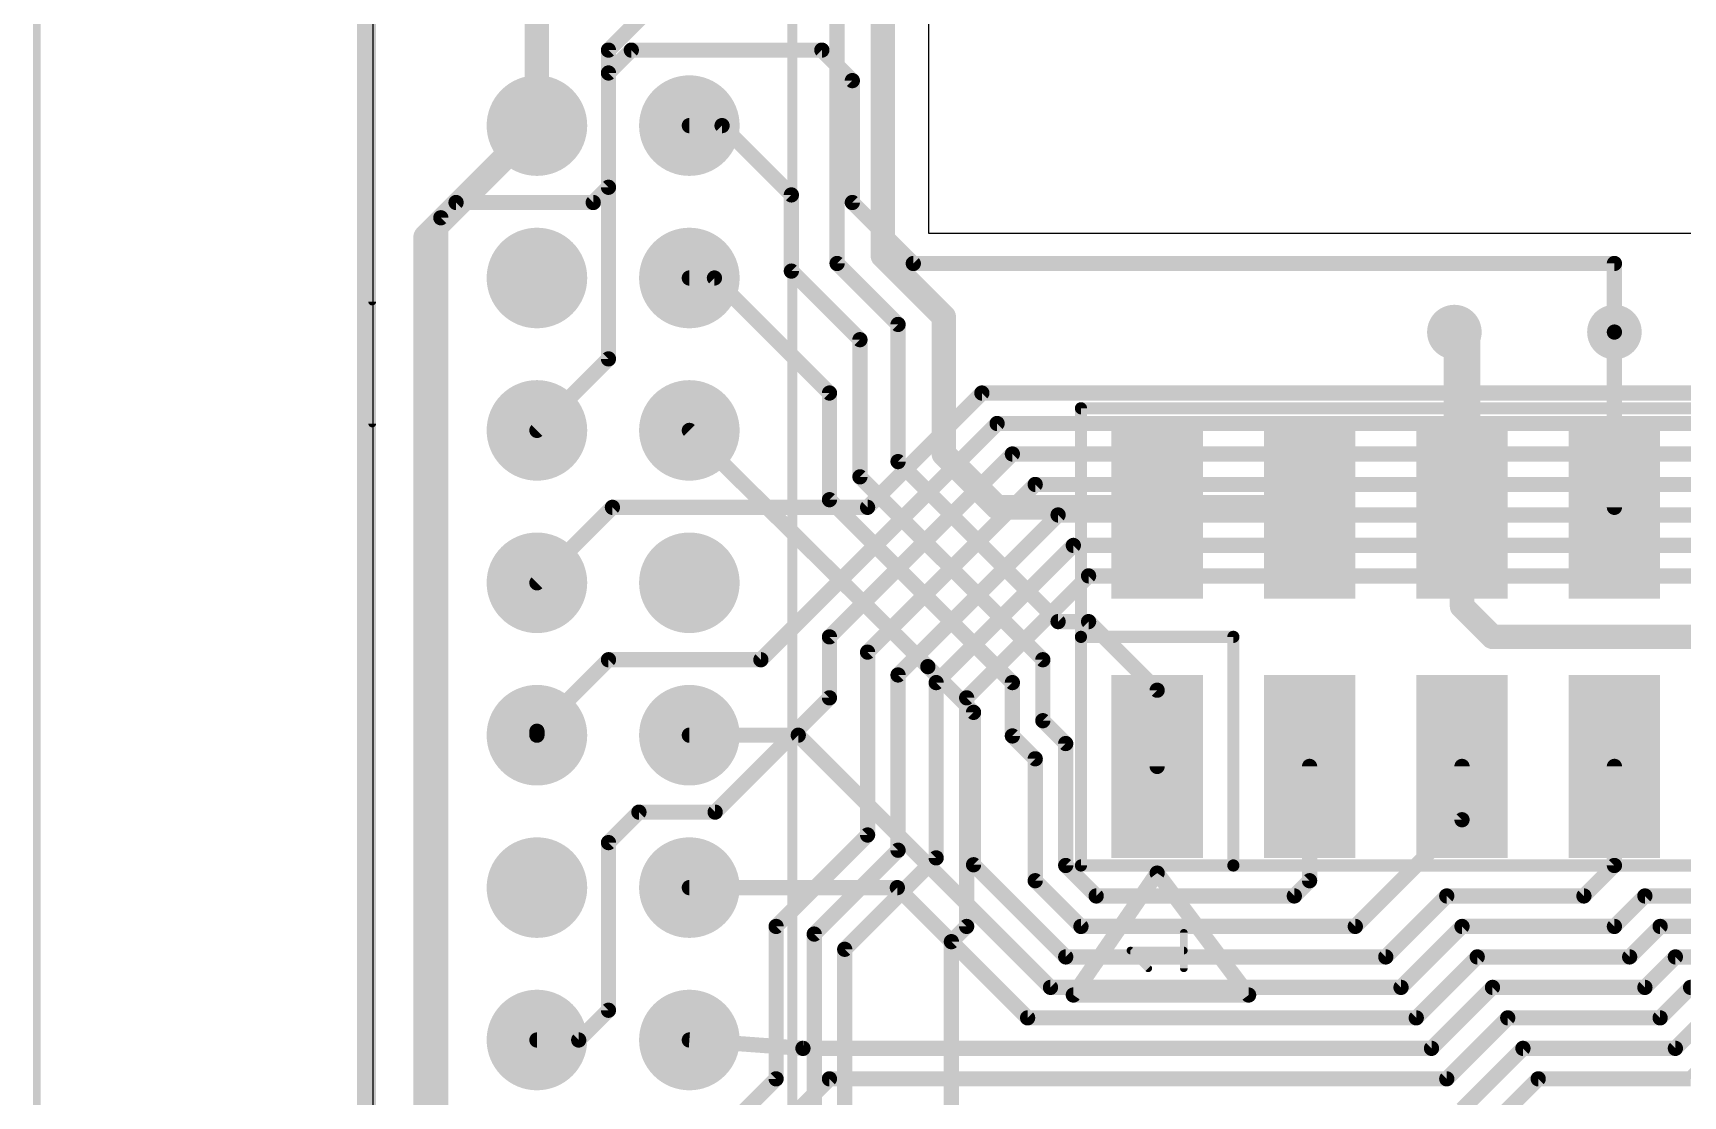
# Model space of a CAD drawing. Extents: x -7.9 to 68.7, y -16.1 to 75.4.
# Drawn here: x -5.65 to 21.84, y 37.94 to 55.66 of the extents above; entities that cross this region are included whole.
import ezdxf

# ---------------------------------------------------------------- set-up
doc = ezdxf.new("R2010")
doc.units = 0
for name, color, linetype in [('1', 12, 'CONTINUOUS'), ('16', 132, 'CONTINUOUS'), ('17', 110, 'CONTINUOUS'), ('18', 110, 'CONTINUOUS'), ('20', 53, 'CONTINUOUS'), ('21', 40, 'CONTINUOUS'), ('22', 6, 'CONTINUOUS'), ('47', 253, 'CONTINUOUS')]:
    doc.layers.add(name, color=color, linetype=linetype)

# ---------------------------------------------------------------- blocks, each defined once
blk = doc.blocks.new('RECT')
blk.add_solid([(-0.5, -0.5), (0.5, -0.5), (-0.5, 0.5), (0.5, 0.5)])
blk = doc.blocks.new('ROUNDP')
at = {"const_width": 0.5}
blk.add_lwpolyline([(0, -0.25, 1), (0, 0.25, 1), (0, -0.25)], format="xyb", dxfattribs=at)
blk = doc.blocks.new('ROUNDV')
at = {"const_width": 0.5}
blk.add_lwpolyline([(0, -0.25, 1), (0, 0.25, 1), (0, -0.25)], format="xyb", dxfattribs=at)

msp = doc.modelspace()

# ---------------------------------------------------------------- linework, layer by layer
at = {"layer": '1'}
for points, const_width in [([(2.745, 56.654), (2.745, 54.114)], 0.4064), ([(3.937, 55.372), (5.219, 56.654)], 0.254), ([(7.747, 56.261), (7.747, 51.816)], 0.254), ([(8.509, 56.388), (8.509, 51.943)], 0.4064), ([(3.937, 53.086), (3.937, 55.372)], 0.254), ([(5.83, 54.114), (5.285, 54.114)], 0.254), ([(6.985, 52.959), (5.83, 54.114)], 0.254), ([(3.683, 52.832), (3.937, 53.086)], 0.254), ([(6.985, 51.689), (6.985, 52.959)], 0.254), ([(1.143, 52.578), (1.397, 52.832)], 0.254), ([(1.397, 52.832), (3.683, 52.832)], 0.254), ([(1.143, 35.814), (1.143, 52.578)], 0.254), ([(8.509, 51.943), (9.525, 50.927)], 0.4064), ([(5.703, 51.574), (5.285, 51.574)], 0.254), ([(7.62, 49.657), (5.703, 51.574)], 0.254), ([(8.128, 50.546), (6.985, 51.689)], 0.254), ([(7.747, 51.816), (8.763, 50.8)], 0.254), ([(8.763, 50.8), (8.763, 48.514)], 0.254), ([(9.525, 50.927), (9.525, 48.641)], 0.4064), ([(18.161, 50.546), (18.034, 50.673)], 0.6096), ([(8.128, 48.26), (8.128, 50.546)], 0.254), ([(18.161, 47.752), (18.161, 50.546)], 0.6096), ([(20.701, 50.673), (20.701, 47.752)], 0.254), ([(7.62, 47.879), (7.62, 49.657)], 0.254), ([(9.259, 45.097), (5.285, 49.034)], 0.254), ([(9.525, 48.641), (10.414, 47.752)], 0.4064), ([(8.763, 48.514), (11.43, 45.847)], 0.254), ([(11.176, 45.212), (8.128, 48.26)], 0.254), ([(10.668, 44.831), (7.62, 47.879)], 0.254), ([(10.414, 47.752), (13.081, 47.752)], 0.4064), ([(15.621, 47.752), (13.081, 47.752)], 0.4064), ([(18.161, 47.752), (18.161, 46.101)], 0.4064), ([(18.161, 46.101), (18.669, 45.593)], 0.4064), ([(11.43, 45.847), (11.938, 45.847)], 0.254), ([(11.938, 45.847), (13.081, 44.704)], 0.254), ([(18.669, 45.593), (22.733, 45.593)], 0.4064), ([(10.021, 44.335), (9.259, 45.097)], 0.254), ([(11.176, 44.196), (11.176, 45.212)], 0.254), ([(10.668, 43.942), (10.668, 44.831)], 0.254), ([(13.081, 44.704), (13.081, 43.434)], 0.254), ([(10.021, 41.795), (10.021, 44.335)], 0.254), ([(11.557, 43.815), (11.176, 44.196)], 0.254), ([(7.1, 43.954), (5.285, 43.954)], 0.254), ([(11.303, 39.751), (7.1, 43.954)], 0.254), ([(11.049, 43.561), (10.668, 43.942)], 0.254), ([(11.557, 43.815), (11.557, 41.783)], 0.254), ([(11.049, 43.561), (11.049, 41.529)], 0.254), ([(12.954, 43.434), (13.081, 43.434)], 0.4064), ([(15.621, 41.529), (15.621, 43.434)], 0.254), ([(18.161, 42.545), (18.161, 43.434)], 0.254), ([(20.701, 41.783), (20.701, 43.434)], 0.254), ([(16.383, 40.767), (18.161, 42.545)], 0.254), ([(10.021, 41.795), (11.557, 40.259)], 0.254), ([(11.557, 41.783), (12.065, 41.275)], 0.254), ([(20.193, 41.275), (20.701, 41.783)], 0.254), ([(8.751, 41.414), (5.285, 41.414)], 0.254), ([(10.922, 39.243), (8.751, 41.414)], 0.254), ([(11.049, 41.529), (11.811, 40.767)], 0.254), ([(15.367, 41.275), (15.621, 41.529)], 0.254), ([(12.065, 41.275), (15.367, 41.275)], 0.254), ([(16.891, 40.259), (17.907, 41.275)], 0.254), ([(17.907, 41.275), (20.193, 41.275)], 0.254), ([(20.701, 40.767), (21.209, 41.275)], 0.254), ([(21.209, 41.275), (25.273, 41.275)], 0.254), ([(11.811, 40.767), (16.383, 40.767)], 0.254), ([(17.145, 39.751), (18.161, 40.767)], 0.254), ([(18.161, 40.767), (20.701, 40.767)], 0.254), ([(20.955, 40.259), (21.463, 40.767)], 0.254), ([(21.463, 40.767), (25.527, 40.767)], 0.254), ([(11.557, 40.259), (16.891, 40.259)], 0.254), ([(17.399, 39.243), (18.415, 40.259)], 0.254), ([(18.415, 40.259), (20.955, 40.259)], 0.254), ([(21.209, 39.751), (21.717, 40.259)], 0.254), ([(21.717, 40.259), (25.781, 40.259)], 0.254), ([(17.145, 39.751), (11.303, 39.751)], 0.254), ([(17.653, 38.735), (18.669, 39.751)], 0.254), ([(18.669, 39.751), (21.209, 39.751)], 0.254), ([(21.463, 39.243), (21.971, 39.751)], 0.254), ([(21.971, 39.751), (26.162, 39.751)], 0.254), ([(17.399, 39.243), (10.922, 39.243)], 0.254), ([(17.907, 38.227), (18.923, 39.243)], 0.254), ([(18.923, 39.243), (21.463, 39.243)], 0.254), ([(21.717, 38.735), (22.225, 39.243)], 0.254), ([(7.178, 38.735), (5.285, 38.874)], 0.254), ([(7.178, 38.735), (17.653, 38.735)], 0.254), ([(18.161, 37.719), (19.177, 38.735)], 0.254), ([(19.177, 38.735), (21.717, 38.735)], 0.254), ([(21.971, 38.227), (22.479, 38.735)], 0.254), ([(7.62, 38.227), (6.604, 37.211)], 0.254), ([(7.62, 38.227), (17.907, 38.227)], 0.254), ([(18.415, 37.211), (19.431, 38.227)], 0.254), ([(19.431, 38.227), (21.971, 38.227)], 0.254)]:
    msp.add_lwpolyline(points, dxfattribs=dict(at, const_width=const_width))
for points, const_width in [([(4.0005, 55.372, 1), (3.8735, 55.372)], 0.127), ([(3.8921, 55.4169, 1), (3.9819, 55.3271)], 0.127), ([(2.6434, 54.114, 1), (2.8466, 54.114)], 0.2032), ([(5.285, 54.1775, 1), (5.285, 54.0505)], 0.127), ([(5.8749, 54.1589, 1), (5.7851, 54.0691)], 0.127), ([(5.83, 54.0505, 1), (5.83, 54.1775)], 0.127), ([(3.8735, 53.086, 1), (4.0005, 53.086)], 0.127), ([(3.9819, 53.0411, 1), (3.8921, 53.1309)], 0.127), ([(7.0485, 52.959, 1), (6.9215, 52.959)], 0.127), ([(1.397, 52.8955, 1), (1.397, 52.7685)], 0.127), ([(1.4419, 52.7871, 1), (1.3521, 52.8769)], 0.127), ([(3.6381, 52.8769, 1), (3.7279, 52.7871)], 0.127), ([(3.683, 52.7685, 1), (3.683, 52.8955)], 0.127), ([(6.9401, 52.9141, 1), (7.0299, 53.0039)], 0.127), ([(1.2065, 52.578, 1), (1.0795, 52.578)], 0.127), ([(1.0981, 52.6229, 1), (1.1879, 52.5331)], 0.127), ([(8.4074, 51.943, 1), (8.6106, 51.943)], 0.2032), ([(8.5808, 52.0148, 1), (8.4372, 51.8712)], 0.2032), ([(5.285, 51.6375, 1), (5.285, 51.5105)], 0.127), ([(5.7479, 51.6189, 1), (5.6581, 51.5291)], 0.127), ([(5.703, 51.5105, 1), (5.703, 51.6375)], 0.127), ([(7.0299, 51.7339, 1), (6.9401, 51.6441)], 0.127), ([(6.9215, 51.689, 1), (7.0485, 51.689)], 0.127), ([(7.7919, 51.8609, 1), (7.7021, 51.7711)], 0.127), ([(7.6835, 51.816, 1), (7.8105, 51.816)], 0.127), ([(8.8265, 50.8, 1), (8.6995, 50.8)], 0.127), ([(8.7181, 50.7551, 1), (8.8079, 50.8449)], 0.127), ([(9.6266, 50.927, 1), (9.4234, 50.927)], 0.2032), ([(9.4532, 50.8552, 1), (9.5968, 50.9988)], 0.2032), ([(18.1418, 50.7808, 1), (17.9262, 50.5652)], 0.3048), ([(8.1915, 50.546, 1), (8.0645, 50.546)], 0.127), ([(8.0831, 50.5011, 1), (8.1729, 50.5909)], 0.127), ([(18.3134, 50.546, 1), (18.0086, 50.546)], 0.3048), ([(18.0532, 50.4382, 1), (18.2688, 50.6538)], 0.3048), ([(20.7645, 50.673, 1), (20.6375, 50.673)], 0.127), ([(7.6835, 49.657, 1), (7.5565, 49.657)], 0.127), ([(7.5751, 49.6121, 1), (7.6649, 49.7019)], 0.127), ([(5.3297, 49.0791, 1), (5.2403, 48.9889)], 0.127), ([(9.4234, 48.641, 1), (9.6266, 48.641)], 0.2032), ([(9.5968, 48.7128, 1), (9.4532, 48.5692)], 0.2032), ([(8.8079, 48.5589, 1), (8.7181, 48.4691)], 0.127), ([(8.6995, 48.514, 1), (8.8265, 48.514)], 0.127), ([(8.1729, 48.3049, 1), (8.0831, 48.2151)], 0.127), ([(8.0645, 48.26, 1), (8.1915, 48.26)], 0.127), ([(7.6649, 47.9239, 1), (7.5751, 47.8341)], 0.127), ([(7.5565, 47.879, 1), (7.6835, 47.879)], 0.127), ([(10.414, 47.8536, 1), (10.414, 47.6504)], 0.2032), ([(10.3422, 47.6802, 1), (10.4858, 47.8238)], 0.2032), ([(13.081, 47.8536, 1), (13.081, 47.6504)], 0.2032), ([(13.081, 47.6504, 1), (13.081, 47.8536)], 0.2032), ([(15.621, 47.6504, 1), (15.621, 47.8536)], 0.2032), ([(18.0086, 47.752, 1), (18.3134, 47.752)], 0.3048), ([(18.2626, 47.752, 1), (18.0594, 47.752)], 0.2032), ([(20.6375, 47.752, 1), (20.7645, 47.752)], 0.127), ([(18.0594, 46.101, 1), (18.2626, 46.101)], 0.2032), ([(18.2328, 46.1728, 1), (18.0892, 46.0292)], 0.2032), ([(11.43, 45.9105, 1), (11.43, 45.7835)], 0.127), ([(11.3851, 45.8021, 1), (11.4749, 45.8919)], 0.127), ([(11.9829, 45.8919, 1), (11.8931, 45.8021)], 0.127), ([(11.938, 45.7835, 1), (11.938, 45.9105)], 0.127), ([(18.669, 45.6946, 1), (18.669, 45.4914)], 0.2032), ([(18.5972, 45.5212, 1), (18.7408, 45.6648)], 0.2032), ([(9.3039, 45.1419, 1), (9.2141, 45.0521)], 0.127), ([(9.2143, 45.0519, 1), (9.3037, 45.1421)], 0.127), ([(11.2395, 45.212, 1), (11.1125, 45.212)], 0.127), ([(11.1311, 45.1671, 1), (11.2209, 45.2569)], 0.127), ([(10.7315, 44.831, 1), (10.6045, 44.831)], 0.127), ([(10.6231, 44.7861, 1), (10.7129, 44.8759)], 0.127), ([(13.1445, 44.704, 1), (13.0175, 44.704)], 0.127), ([(13.0361, 44.6591, 1), (13.1259, 44.7489)], 0.127), ([(10.0845, 44.335, 1), (9.9575, 44.335)], 0.127), ([(9.9761, 44.2901, 1), (10.0659, 44.3799)], 0.127), ([(11.2209, 44.2409, 1), (11.1311, 44.1511)], 0.127), ([(5.285, 44.0175, 1), (5.285, 43.8905)], 0.127), ([(7.1449, 43.9989, 1), (7.0551, 43.9091)], 0.127), ([(7.1, 43.8905, 1), (7.1, 44.0175)], 0.127), ([(10.7129, 43.9869, 1), (10.6231, 43.8971)], 0.127), ([(10.6045, 43.942, 1), (10.7315, 43.942)], 0.127), ([(11.1125, 44.196, 1), (11.2395, 44.196)], 0.127), ([(11.6205, 43.815, 1), (11.4935, 43.815)], 0.127), ([(11.5121, 43.7701, 1), (11.6019, 43.8599)], 0.127), ([(11.1125, 43.561, 1), (10.9855, 43.561)], 0.127), ([(11.0041, 43.5161, 1), (11.0939, 43.6059)], 0.127), ([(12.954, 43.5356, 1), (12.954, 43.3324)], 0.2032), ([(13.0175, 43.434, 1), (13.1445, 43.434)], 0.127), ([(13.081, 43.3324, 1), (13.081, 43.5356)], 0.2032), ([(15.6845, 43.434, 1), (15.5575, 43.434)], 0.127), ([(18.2245, 43.434, 1), (18.0975, 43.434)], 0.127), ([(20.7645, 43.434, 1), (20.6375, 43.434)], 0.127), ([(18.2059, 42.5001, 1), (18.1161, 42.5899)], 0.127), ([(18.0975, 42.545, 1), (18.2245, 42.545)], 0.127), ([(10.0659, 41.8399, 1), (9.9761, 41.7501)], 0.127), ([(9.9575, 41.795, 1), (10.0845, 41.795)], 0.127), ([(11.6019, 41.8279, 1), (11.5121, 41.7381)], 0.127), ([(11.4935, 41.783, 1), (11.6205, 41.783)], 0.127), ([(20.6375, 41.783, 1), (20.7645, 41.783)], 0.127), ([(20.7459, 41.7381, 1), (20.6561, 41.8279)], 0.127), ([(5.285, 41.4775, 1), (5.285, 41.3505)], 0.127), ([(8.7959, 41.4589, 1), (8.7061, 41.3691)], 0.127), ([(8.751, 41.3505, 1), (8.751, 41.4775)], 0.127), ([(11.0939, 41.5739, 1), (11.0041, 41.4841)], 0.127), ([(10.9855, 41.529, 1), (11.1125, 41.529)], 0.127), ([(15.5575, 41.529, 1), (15.6845, 41.529)], 0.127), ([(15.6659, 41.4841, 1), (15.5761, 41.5739)], 0.127), ([(12.065, 41.3385, 1), (12.065, 41.2115)], 0.127), ([(12.0201, 41.2301, 1), (12.1099, 41.3199)], 0.127), ([(15.3221, 41.3199, 1), (15.4119, 41.2301)], 0.127), ([(15.367, 41.2115, 1), (15.367, 41.3385)], 0.127), ([(17.907, 41.3385, 1), (17.907, 41.2115)], 0.127), ([(17.9519, 41.2301, 1), (17.8621, 41.3199)], 0.127), ([(20.1481, 41.3199, 1), (20.2379, 41.2301)], 0.127), ([(20.193, 41.2115, 1), (20.193, 41.3385)], 0.127), ([(21.209, 41.3385, 1), (21.209, 41.2115)], 0.127), ([(21.2539, 41.2301, 1), (21.1641, 41.3199)], 0.127), ([(11.811, 40.8305, 1), (11.811, 40.7035)], 0.127), ([(11.7661, 40.7221, 1), (11.8559, 40.8119)], 0.127), ([(16.3381, 40.8119, 1), (16.4279, 40.7221)], 0.127), ([(16.383, 40.7035, 1), (16.383, 40.8305)], 0.127), ([(18.161, 40.8305, 1), (18.161, 40.7035)], 0.127), ([(18.2059, 40.7221, 1), (18.1161, 40.8119)], 0.127), ([(20.6561, 40.8119, 1), (20.7459, 40.7221)], 0.127), ([(20.701, 40.7035, 1), (20.701, 40.8305)], 0.127), ([(21.463, 40.8305, 1), (21.463, 40.7035)], 0.127), ([(21.5079, 40.7221, 1), (21.4181, 40.8119)], 0.127), ([(11.557, 40.3225, 1), (11.557, 40.1955)], 0.127), ([(11.5121, 40.2141, 1), (11.6019, 40.3039)], 0.127), ([(16.8461, 40.3039, 1), (16.9359, 40.2141)], 0.127), ([(16.891, 40.1955, 1), (16.891, 40.3225)], 0.127), ([(18.415, 40.3225, 1), (18.415, 40.1955)], 0.127), ([(18.4599, 40.2141, 1), (18.3701, 40.3039)], 0.127), ([(20.9101, 40.3039, 1), (20.9999, 40.2141)], 0.127), ([(20.955, 40.1955, 1), (20.955, 40.3225)], 0.127), ([(21.717, 40.3225, 1), (21.717, 40.1955)], 0.127), ([(21.7619, 40.2141, 1), (21.6721, 40.3039)], 0.127), ([(11.303, 39.8145, 1), (11.303, 39.6875)], 0.127), ([(17.145, 39.6875, 1), (17.145, 39.8145)], 0.127), ([(18.669, 39.8145, 1), (18.669, 39.6875)], 0.127), ([(18.7139, 39.7061, 1), (18.6241, 39.7959)], 0.127), ([(21.209, 39.6875, 1), (21.209, 39.8145)], 0.127), ([(21.971, 39.8145, 1), (21.971, 39.6875)], 0.127), ([(11.2581, 39.7061, 1), (11.3479, 39.7959)], 0.127), ([(17.1001, 39.7959, 1), (17.1899, 39.7061)], 0.127), ([(21.1641, 39.7959, 1), (21.2539, 39.7061)], 0.127), ([(10.922, 39.3065, 1), (10.922, 39.1795)], 0.127), ([(10.8771, 39.1981, 1), (10.9669, 39.2879)], 0.127), ([(17.3541, 39.2879, 1), (17.4439, 39.1981)], 0.127), ([(17.399, 39.1795, 1), (17.399, 39.3065)], 0.127), ([(18.923, 39.3065, 1), (18.923, 39.1795)], 0.127), ([(18.9679, 39.1981, 1), (18.8781, 39.2879)], 0.127), ([(21.4181, 39.2879, 1), (21.5079, 39.1981)], 0.127), ([(21.463, 39.1795, 1), (21.463, 39.3065)], 0.127), ([(5.2897, 38.9373, 1), (5.2803, 38.8107)], 0.127), ([(7.178, 38.7985, 1), (7.178, 38.6715)], 0.127), ([(7.1733, 38.6717, 1), (7.1827, 38.7983)], 0.127), ([(17.6081, 38.7799, 1), (17.6979, 38.6901)], 0.127), ([(17.653, 38.6715, 1), (17.653, 38.7985)], 0.127), ([(19.177, 38.7985, 1), (19.177, 38.6715)], 0.127), ([(19.2219, 38.6901, 1), (19.1321, 38.7799)], 0.127), ([(21.6721, 38.7799, 1), (21.7619, 38.6901)], 0.127), ([(21.717, 38.6715, 1), (21.717, 38.7985)], 0.127), ([(7.62, 38.2905, 1), (7.62, 38.1635)], 0.127), ([(7.6649, 38.1821, 1), (7.5751, 38.2719)], 0.127), ([(17.8621, 38.2719, 1), (17.9519, 38.1821)], 0.127), ([(17.907, 38.1635, 1), (17.907, 38.2905)], 0.127), ([(19.431, 38.2905, 1), (19.431, 38.1635)], 0.127), ([(19.4759, 38.1821, 1), (19.3861, 38.2719)], 0.127)]:
    msp.add_lwpolyline(points, format="xyb", dxfattribs=dict(at, const_width=const_width))
at = {"layer": '16'}
for points, const_width in [([(-0.127, 66.04), (-0.127, 0)], 0.254), ([(4.318, 55.372), (3.937, 54.991)], 0.254), ([(7.493, 55.372), (4.318, 55.372)], 0.254), ([(7.493, 55.372), (8.001, 54.864)], 0.254), ([(3.937, 54.991), (3.937, 50.226)], 0.254), ([(8.001, 54.864), (8.001, 52.832)], 0.254), ([(2.745, 54.114), (0.889, 52.258)], 0.4064), ([(8.001, 52.832), (9.017, 51.816)], 0.254), ([(0.889, 52.258), (0.889, 24.892)], 0.4064), ([(9.017, 51.816), (20.701, 51.816)], 0.254), ([(20.701, 51.816), (20.701, 50.673)], 0.254), ([(2.745, 49.034), (3.937, 50.226)], 0.254), ([(8.255, 47.752), (10.16, 49.657)], 0.254), ([(10.16, 49.657), (22.225, 49.657)], 0.254), ([(6.477, 45.212), (10.414, 49.149)], 0.254), ([(10.414, 49.149), (24.003, 49.149)], 0.254), ([(7.62, 45.593), (10.668, 48.641)], 0.254), ([(10.668, 48.641), (28.829, 48.641)], 0.254), ([(8.255, 45.339), (11.049, 48.133)], 0.254), ([(11.049, 48.133), (30.861, 48.133)], 0.254), ([(2.745, 46.494), (4.003, 47.752)], 0.254), ([(4.003, 47.752), (8.255, 47.752)], 0.254), ([(8.763, 44.958), (11.43, 47.625)], 0.254), ([(11.43, 47.625), (35.687, 47.625)], 0.254), ([(9.398, 44.831), (11.684, 47.117)], 0.254), ([(11.684, 47.117), (37.719, 47.117)], 0.254), ([(9.906, 44.577), (11.938, 46.609)], 0.254), ([(11.938, 46.609), (42.037, 46.609)], 0.254), ([(7.62, 44.577), (7.62, 45.593)], 0.254), ([(8.255, 42.291), (8.255, 45.339)], 0.254), ([(2.745, 44.02), (3.937, 45.212)], 0.254), ([(3.937, 45.212), (6.477, 45.212)], 0.254), ([(8.763, 42.037), (8.763, 44.958)], 0.254), ([(9.398, 44.831), (9.398, 41.91)], 0.254), ([(5.715, 42.672), (7.62, 44.577)], 0.254), ([(9.906, 44.577), (9.906, 40.767)], 0.254), ([(2.745, 43.954), (2.745, 44.02)], 0.254), ([(3.937, 42.164), (4.445, 42.672)], 0.254), ([(4.445, 42.672), (5.715, 42.672)], 0.254), ([(6.731, 40.767), (8.255, 42.291)], 0.254), ([(3.937, 39.37), (3.937, 42.164)], 0.254), ([(8.763, 42.037), (7.366, 40.64)], 0.254), ([(9.398, 41.91), (7.874, 40.386)], 0.254), ([(6.731, 38.227), (6.731, 40.767)], 0.254), ([(7.366, 40.64), (7.366, 37.719)], 0.254), ([(9.906, 40.767), (9.652, 40.513)], 0.254), ([(7.874, 40.386), (7.874, 34.671)], 0.254), ([(9.652, 40.513), (9.652, 31.496)], 0.254), ([(3.441, 38.874), (3.937, 39.37)], 0.254), ([(2.745, 38.874), (3.441, 38.874)], 0.254), ([(6.096, 37.592), (6.731, 38.227)], 0.254)]:
    msp.add_lwpolyline(points, dxfattribs=dict(at, const_width=const_width))
for points, const_width in [([(4.318, 55.4355, 1), (4.318, 55.3085)], 0.127), ([(4.3629, 55.3271, 1), (4.2731, 55.4169)], 0.127), ([(7.5379, 55.4169, 1), (7.4481, 55.3271)], 0.127), ([(7.493, 55.3085, 1), (7.493, 55.4355)], 0.127), ([(4.0005, 54.991, 1), (3.8735, 54.991)], 0.127), ([(3.8921, 55.0359, 1), (3.9819, 54.9461)], 0.127), ([(8.0645, 54.864, 1), (7.9375, 54.864)], 0.127), ([(7.9561, 54.8191, 1), (8.0459, 54.9089)], 0.127), ([(2.8168, 54.0422, 1), (2.6732, 54.1858)], 0.2032), ([(8.0459, 52.8769, 1), (7.9561, 52.7871)], 0.127), ([(7.9375, 52.832, 1), (8.0645, 52.832)], 0.127), ([(0.9906, 52.258, 1), (0.7874, 52.258)], 0.2032), ([(0.8172, 52.3298, 1), (0.9608, 52.1862)], 0.2032), ([(9.017, 51.8795, 1), (9.017, 51.7525)], 0.127), ([(8.9721, 51.7711, 1), (9.0619, 51.8609)], 0.127), ([(20.7645, 51.816, 1), (20.6375, 51.816)], 0.127), ([(20.701, 51.7525, 1), (20.701, 51.8795)], 0.127), ([(20.6375, 50.673, 1), (20.7645, 50.673)], 0.127), ([(3.9819, 50.1811, 1), (3.8921, 50.2709)], 0.127), ([(3.8735, 50.226, 1), (4.0005, 50.226)], 0.127), ([(10.16, 49.7205, 1), (10.16, 49.5935)], 0.127), ([(10.2049, 49.6121, 1), (10.1151, 49.7019)], 0.127), ([(10.414, 49.2125, 1), (10.414, 49.0855)], 0.127), ([(10.4589, 49.1041, 1), (10.3691, 49.1939)], 0.127), ([(2.7001, 49.0789, 1), (2.7899, 48.9891)], 0.127), ([(10.668, 48.7045, 1), (10.668, 48.5775)], 0.127), ([(10.7129, 48.5961, 1), (10.6231, 48.6859)], 0.127), ([(11.049, 48.1965, 1), (11.049, 48.0695)], 0.127), ([(11.0939, 48.0881, 1), (11.0041, 48.1779)], 0.127), ([(4.003, 47.8155, 1), (4.003, 47.6885)], 0.127), ([(4.0479, 47.7071, 1), (3.9581, 47.7969)], 0.127), ([(8.2101, 47.7969, 1), (8.2999, 47.7071)], 0.127), ([(8.255, 47.6885, 1), (8.255, 47.8155)], 0.127), ([(11.43, 47.6885, 1), (11.43, 47.5615)], 0.127), ([(11.4749, 47.5801, 1), (11.3851, 47.6699)], 0.127), ([(11.684, 47.1805, 1), (11.684, 47.0535)], 0.127), ([(11.7289, 47.0721, 1), (11.6391, 47.1619)], 0.127), ([(2.7001, 46.5389, 1), (2.7899, 46.4491)], 0.127), ([(11.938, 46.6725, 1), (11.938, 46.5455)], 0.127), ([(11.9829, 46.5641, 1), (11.8931, 46.6539)], 0.127), ([(7.6835, 45.593, 1), (7.5565, 45.593)], 0.127), ([(7.5751, 45.6379, 1), (7.6649, 45.5481)], 0.127), ([(8.3185, 45.339, 1), (8.1915, 45.339)], 0.127), ([(8.2101, 45.3839, 1), (8.2999, 45.2941)], 0.127), ([(3.937, 45.2755, 1), (3.937, 45.1485)], 0.127), ([(3.9819, 45.1671, 1), (3.8921, 45.2569)], 0.127), ([(6.4321, 45.2569, 1), (6.5219, 45.1671)], 0.127), ([(6.477, 45.1485, 1), (6.477, 45.2755)], 0.127), ([(8.8265, 44.958, 1), (8.6995, 44.958)], 0.127), ([(8.7181, 45.0029, 1), (8.8079, 44.9131)], 0.127), ([(9.4615, 44.831, 1), (9.3345, 44.831)], 0.127), ([(9.3531, 44.8759, 1), (9.4429, 44.7861)], 0.127), ([(7.5565, 44.577, 1), (7.6835, 44.577)], 0.127), ([(7.6649, 44.5321, 1), (7.5751, 44.6219)], 0.127), ([(9.9695, 44.577, 1), (9.8425, 44.577)], 0.127), ([(9.8611, 44.6219, 1), (9.9509, 44.5321)], 0.127), ([(2.8085, 44.02, 1), (2.6815, 44.02)], 0.127), ([(2.7001, 44.0649, 1), (2.7899, 43.9751)], 0.127), ([(2.6815, 43.954, 1), (2.8085, 43.954)], 0.127), ([(4.445, 42.7355, 1), (4.445, 42.6085)], 0.127), ([(4.4899, 42.6271, 1), (4.4001, 42.7169)], 0.127), ([(5.6701, 42.7169, 1), (5.7599, 42.6271)], 0.127), ([(5.715, 42.6085, 1), (5.715, 42.7355)], 0.127), ([(8.1915, 42.291, 1), (8.3185, 42.291)], 0.127), ([(8.2999, 42.2461, 1), (8.2101, 42.3359)], 0.127), ([(4.0005, 42.164, 1), (3.8735, 42.164)], 0.127), ([(3.8921, 42.2089, 1), (3.9819, 42.1191)], 0.127), ([(8.6995, 42.037, 1), (8.8265, 42.037)], 0.127), ([(8.8079, 41.9921, 1), (8.7181, 42.0819)], 0.127), ([(9.3345, 41.91, 1), (9.4615, 41.91)], 0.127), ([(9.4429, 41.8651, 1), (9.3531, 41.9549)], 0.127), ([(6.7945, 40.767, 1), (6.6675, 40.767)], 0.127), ([(6.6861, 40.8119, 1), (6.7759, 40.7221)], 0.127), ([(7.4295, 40.64, 1), (7.3025, 40.64)], 0.127), ([(7.3211, 40.6849, 1), (7.4109, 40.5951)], 0.127), ([(9.8425, 40.767, 1), (9.9695, 40.767)], 0.127), ([(9.9509, 40.7221, 1), (9.8611, 40.8119)], 0.127), ([(7.9375, 40.386, 1), (7.8105, 40.386)], 0.127), ([(7.8291, 40.4309, 1), (7.9189, 40.3411)], 0.127), ([(9.7155, 40.513, 1), (9.5885, 40.513)], 0.127), ([(9.6071, 40.5579, 1), (9.6969, 40.4681)], 0.127), ([(3.8735, 39.37, 1), (4.0005, 39.37)], 0.127), ([(3.9819, 39.3251, 1), (3.8921, 39.4149)], 0.127), ([(2.745, 38.9375, 1), (2.745, 38.8105)], 0.127), ([(3.3961, 38.9189, 1), (3.4859, 38.8291)], 0.127), ([(3.441, 38.8105, 1), (3.441, 38.9375)], 0.127), ([(6.6675, 38.227, 1), (6.7945, 38.227)], 0.127), ([(6.7759, 38.1821, 1), (6.6861, 38.2719)], 0.127)]:
    msp.add_lwpolyline(points, format="xyb", dxfattribs=dict(at, const_width=const_width))
at = {"layer": '20'}
for p, q in [((9.271, 65.024), (9.271, 52.324)), ((0.015, 3.024), (0.015, 62.024)), ((9.271, 52.324), (47.371, 52.324))]:
    msp.add_line(p, q, dxfattribs=at)
at = {"layer": '21'}
for points, const_width in [([(11.811, 45.593), (11.811, 49.403)], 0.2032), ([(11.811, 49.403), (44.831, 49.403)], 0.2032), ([(11.811, 41.783), (11.811, 45.593)], 0.2032), ([(11.811, 45.593), (14.351, 45.593)], 0.2032), ([(14.351, 45.593), (14.351, 41.783)], 0.2032), ([(14.351, 41.783), (11.811, 41.783)], 0.2032), ([(44.831, 41.783), (14.351, 41.783)], 0.2032), ([(13.081, 41.656), (11.684, 39.624)], 0.254), ([(14.605, 39.624), (13.081, 41.656)], 0.254), ([(13.5255, 40.0685), (13.5255, 40.6617)], 0.127), ([(12.9323, 40.0685), (12.6357, 40.3651)], 0.127), ([(12.6357, 40.3651), (13.5255, 40.3651)], 0.127), ([(11.684, 39.624), (14.605, 39.624)], 0.254)]:
    msp.add_lwpolyline(points, dxfattribs=dict(at, const_width=const_width))
for points, const_width in [([(11.8618, 49.403, 1), (11.7602, 49.403)], 0.1016), ([(11.811, 49.4538, 1), (11.811, 49.3522)], 0.1016), ([(11.8618, 45.593, 1), (11.7602, 45.593)], 0.1016), ([(11.811, 45.6438, 1), (11.811, 45.5422)], 0.1016), ([(14.4018, 45.593, 1), (14.3002, 45.593)], 0.1016), ([(14.351, 45.5422, 1), (14.351, 45.6438)], 0.1016), ([(11.7602, 45.593, 1), (11.8618, 45.593)], 0.1016), ([(11.811, 41.8338, 1), (11.811, 41.7322)], 0.1016), ([(11.7602, 41.783, 1), (11.8618, 41.783)], 0.1016), ([(14.351, 41.8338, 1), (14.351, 41.7322)], 0.1016), ([(14.3002, 41.783, 1), (14.4018, 41.783)], 0.1016), ([(14.351, 41.7322, 1), (14.351, 41.8338)], 0.1016), ([(13.1318, 41.6941, 1), (13.0302, 41.6179)], 0.127), ([(13.1333, 41.62, 1), (13.0287, 41.692)], 0.127), ([(13.5573, 40.6617, 1), (13.4938, 40.6617)], 0.0635), ([(12.6357, 40.3968, 1), (12.6357, 40.3333)], 0.0635), ([(12.6582, 40.3875, 1), (12.6133, 40.3426)], 0.0635), ([(13.5255, 40.3333, 1), (13.5255, 40.3968)], 0.0635), ([(12.9099, 40.046, 1), (12.9548, 40.091)], 0.0635), ([(13.4938, 40.0685, 1), (13.5573, 40.0685)], 0.0635), ([(11.684, 39.6875, 1), (11.684, 39.5605)], 0.127), ([(11.6317, 39.66, 1), (11.7363, 39.588)], 0.127), ([(14.5542, 39.5859, 1), (14.6558, 39.6621)], 0.127), ([(14.605, 39.5605, 1), (14.605, 39.6875)], 0.127)]:
    msp.add_lwpolyline(points, format="xyb", dxfattribs=dict(at, const_width=const_width))
at = {"layer": '22', "const_width": 0.127}
msp.add_lwpolyline([(7.021, 60.54), (7.021, 0.54)], dxfattribs=at)
at = {"layer": '47', "const_width": 0.13}
for points in [[(0, 51.181), (0, 74.975)], [(0, 49.149), (0, 70.276)], [(-5.588, 3.494), (-5.588, 61.403)], [(0, 58.547), (0, -6.395)], [(6.985, 57.277), (6.985, -6.395)]]:
    msp.add_lwpolyline(points, dxfattribs=at)
at = {"layer": '47', "const_width": 0.065}
for points in [[(-0.0325, 51.181, 1), (0.0325, 51.181)], [(-0.0325, 49.149, 1), (0.0325, 49.149)]]:
    msp.add_lwpolyline(points, format="xyb", dxfattribs=at)

# ---------------------------------------------------------------- block references
at = {"layer": '1', "xscale": 3.048, "yscale": 1.524}
for p, rotation in [((13.081, 47.752), 90), ((15.621, 47.752), 270), ((18.161, 47.752), 270), ((20.701, 47.752), 270), ((13.081, 43.434), 90), ((15.621, 43.434), 90), ((18.161, 43.434), 90), ((20.701, 43.434), 90)]:
    msp.add_blockref('RECT', p, dxfattribs=dict(at, rotation=rotation))
at = {"layer": '17', "rotation": 270}
for p, xscale, yscale in [((2.745, 54.114), 1.6764, 1.6764), ((2.745, 54.114), 1.6764, 1.6764), ((2.745, 54.114), 1.408, 1.408), ((5.285, 54.114), 1.6764, 1.6764), ((5.285, 54.114), 1.6764, 1.6764), ((5.285, 54.114), 1.408, 1.408), ((2.745, 51.574), 1.6764, 1.6764), ((2.745, 51.574), 1.6764, 1.6764), ((2.745, 51.574), 1.408, 1.408), ((5.285, 51.574), 1.6764, 1.6764), ((5.285, 51.574), 1.6764, 1.6764), ((5.285, 51.574), 1.408, 1.408), ((2.745, 49.034), 1.6764, 1.6764), ((2.745, 49.034), 1.6764, 1.6764), ((5.285, 49.034), 1.6764, 1.6764), ((5.285, 49.034), 1.6764, 1.6764), ((2.745, 49.034), 1.408, 1.408), ((5.285, 49.034), 1.408, 1.408), ((2.745, 46.494), 1.6764, 1.6764), ((2.745, 46.494), 1.6764, 1.6764), ((5.285, 46.494), 1.6764, 1.6764), ((5.285, 46.494), 1.6764, 1.6764), ((2.745, 46.494), 1.408, 1.408), ((5.285, 46.494), 1.408, 1.408), ((2.745, 43.954), 1.6764, 1.6764), ((2.745, 43.954), 1.6764, 1.6764), ((2.745, 43.954), 1.408, 1.408), ((5.285, 43.954), 1.6764, 1.6764), ((5.285, 43.954), 1.6764, 1.6764), ((5.285, 43.954), 1.408, 1.408), ((2.745, 41.414), 1.6764, 1.6764), ((2.745, 41.414), 1.6764, 1.6764), ((2.745, 41.414), 1.408, 1.408), ((5.285, 41.414), 1.6764, 1.6764), ((5.285, 41.414), 1.6764, 1.6764), ((5.285, 41.414), 1.408, 1.408), ((2.745, 38.874), 1.6764, 1.6764), ((2.745, 38.874), 1.6764, 1.6764), ((5.285, 38.874), 1.6764, 1.6764), ((5.285, 38.874), 1.6764, 1.6764), ((2.745, 38.874), 1.408, 1.408), ((5.285, 38.874), 1.408, 1.408)]:
    msp.add_blockref('ROUNDP', p, dxfattribs=dict(at, xscale=xscale, yscale=yscale))
at = {"layer": '18', "xscale": 0.9093, "yscale": 0.9093}
for p in [(18.034, 50.673), (18.034, 50.673), (20.701, 50.673), (20.701, 50.673)]:
    msp.add_blockref('ROUNDV', p, dxfattribs=at)

doc.saveas('drawing.dxf')
